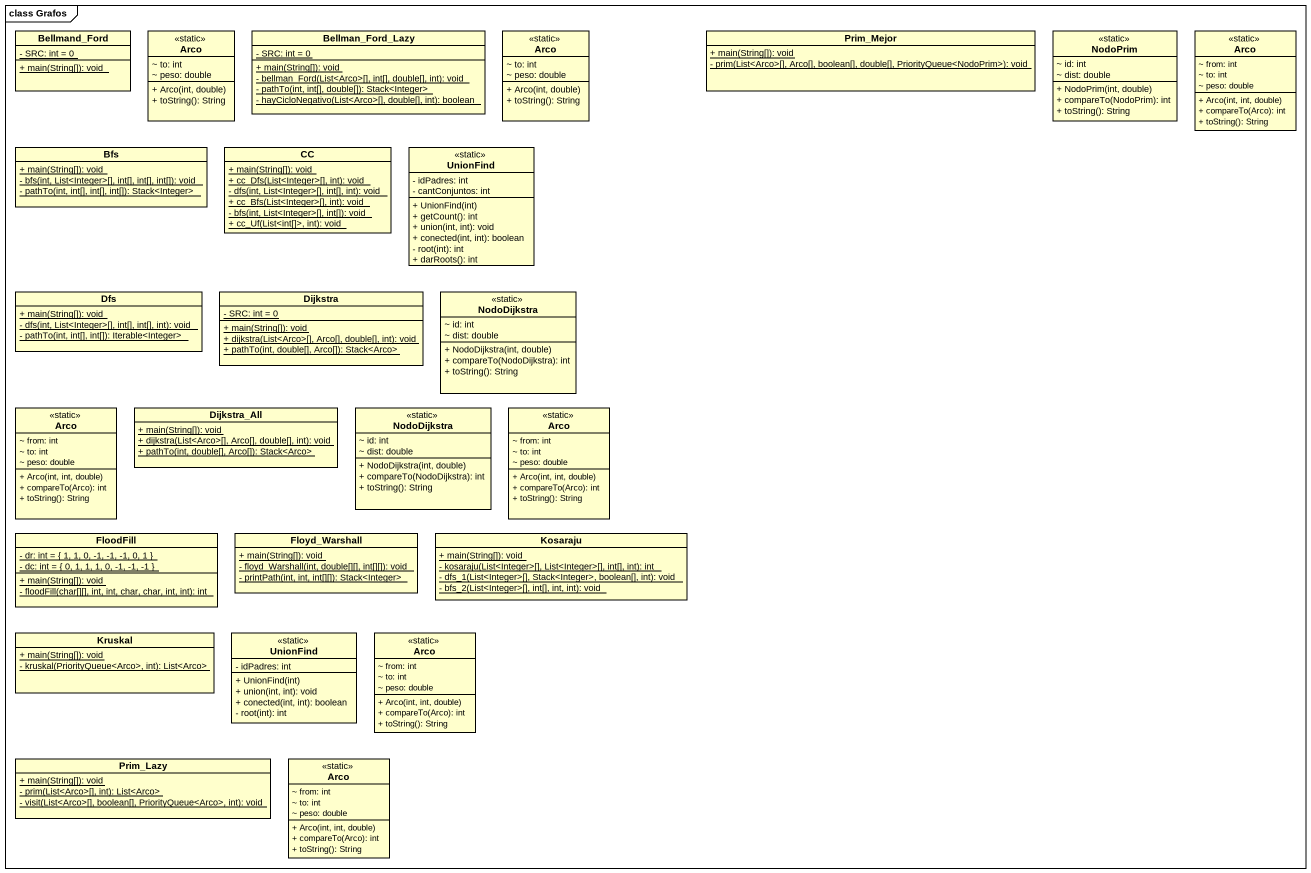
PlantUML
@startuml
mainframe class Grafos
hide circle
hide empty members
skinparam classAttributeIconSize 0
class Bellmand_Ford {
  {static} - SRC: int = 0
  {static} + main(String[]): void
}
class Arco <<static>> {
  ~ to: int
  ~ peso: double
  + Arco(int, double)
  + toString(): String
}
class Bellman_Ford_Lazy {
  {static} - SRC: int = 0
  {static} + main(String[]): void
  {static} - bellman_Ford(List<Arco>[], int[], double[], int): void
  {static} - pathTo(int, int[], double[]): Stack<Integer>
  {static} - hayCicloNegativo(List<Arco>[], double[], int): boolean
}
class "Arco" as Arco_2 <<static>> {
  ~ to: int
  ~ peso: double
  + Arco(int, double)
  + toString(): String
}
class Prim_Mejor {
  {static} + main(String[]): void
  {static} - prim(List<Arco>[], Arco[], boolean[], double[], PriorityQueue<NodoPrim>): void
}
class NodoPrim <<static>> {
  ~ id: int
  ~ dist: double
  + NodoPrim(int, double)
  + compareTo(NodoPrim): int
  + toString(): String
}
class "Arco" as Arco_3 <<static>> {
  ~ from: int
  ~ to: int
  ~ peso: double
  + Arco(int, int, double)
  + compareTo(Arco): int
  + toString(): String
}
class Bfs {
  {static} + main(String[]): void
  {static} - bfs(int, List<Integer>[], int[], int[], int[]): void
  {static} - pathTo(int, int[], int[], int[]): Stack<Integer>
}
class CC {
  {static} + main(String[]): void
  {static} + cc_Dfs(List<Integer>[], int): void
  {static} - dfs(int, List<Integer>[], int[], int): void
  {static} + cc_Bfs(List<Integer>[], int): void
  {static} - bfs(int, List<Integer>[], int[]): void
  {static} + cc_Uf(List<int[]>, int): void
}
class UnionFind <<static>> {
  - idPadres: int
  - cantConjuntos: int
  + UnionFind(int)
  + getCount(): int
  + union(int, int): void
  + conected(int, int): boolean
  - root(int): int
  + darRoots(): int
}
class Dfs {
  {static} + main(String[]): void
  {static} - dfs(int, List<Integer>[], int[], int[], int): void
  {static} - pathTo(int, int[], int[]): Iterable<Integer>
}
class Dijkstra {
  {static} - SRC: int = 0
  {static} + main(String[]): void
  {static} + dijkstra(List<Arco>[], Arco[], double[], int): void
  {static} + pathTo(int, double[], Arco[]): Stack<Arco>
}
class NodoDijkstra <<static>> {
  ~ id: int
  ~ dist: double
  + NodoDijkstra(int, double)
  + compareTo(NodoDijkstra): int
  + toString(): String
}
class "Arco" as Arco_4 <<static>> {
  ~ from: int
  ~ to: int
  ~ peso: double
  + Arco(int, int, double)
  + compareTo(Arco): int
  + toString(): String
}
class Dijkstra_All {
  {static} + main(String[]): void
  {static} + dijkstra(List<Arco>[], Arco[], double[], int): void
  {static} + pathTo(int, double[], Arco[]): Stack<Arco>
}
class "NodoDijkstra" as NodoDijkstra_2 <<static>> {
  ~ id: int
  ~ dist: double
  + NodoDijkstra(int, double)
  + compareTo(NodoDijkstra): int
  + toString(): String
}
class "Arco" as Arco_5 <<static>> {
  ~ from: int
  ~ to: int
  ~ peso: double
  + Arco(int, int, double)
  + compareTo(Arco): int
  + toString(): String
}
class FloodFill {
  {static} - dr: int = { 1, 1, 0, -1, -1, -1, 0, 1 }
  {static} - dc: int = { 0, 1, 1, 1, 0, -1, -1, -1 }
  {static} + main(String[]): void
  {static} - floodFill(char[][], int, int, char, char, int, int): int
}
class Floyd_Warshall {
  {static} + main(String[]): void
  {static} - floyd_Warshall(int, double[][], int[][]): void
  {static} - printPath(int, int, int[][]): Stack<Integer>
}
class Kosaraju {
  {static} + main(String[]): void
  {static} - kosaraju(List<Integer>[], List<Integer>[], int[], int): int
  {static} - dfs_1(List<Integer>[], Stack<Integer>, boolean[], int): void
  {static} - bfs_2(List<Integer>[], int[], int, int): void
}
class Kruskal {
  {static} + main(String[]): void
  {static} - kruskal(PriorityQueue<Arco>, int): List<Arco>
}
class "UnionFind" as UnionFind_2 <<static>> {
  - idPadres: int
  + UnionFind(int)
  + union(int, int): void
  + conected(int, int): boolean
  - root(int): int
}
class "Arco" as Arco_6 <<static>> {
  ~ from: int
  ~ to: int
  ~ peso: double
  + Arco(int, int, double)
  + compareTo(Arco): int
  + toString(): String
}
class Prim_Lazy {
  {static} + main(String[]): void
  {static} - prim(List<Arco>[], int): List<Arco>
  {static} - visit(List<Arco>[], boolean[], PriorityQueue<Arco>, int): void
}
class "Arco" as Arco_7 <<static>> {
  ~ from: int
  ~ to: int
  ~ peso: double
  + Arco(int, int, double)
  + compareTo(Arco): int
  + toString(): String
}
@enduml
